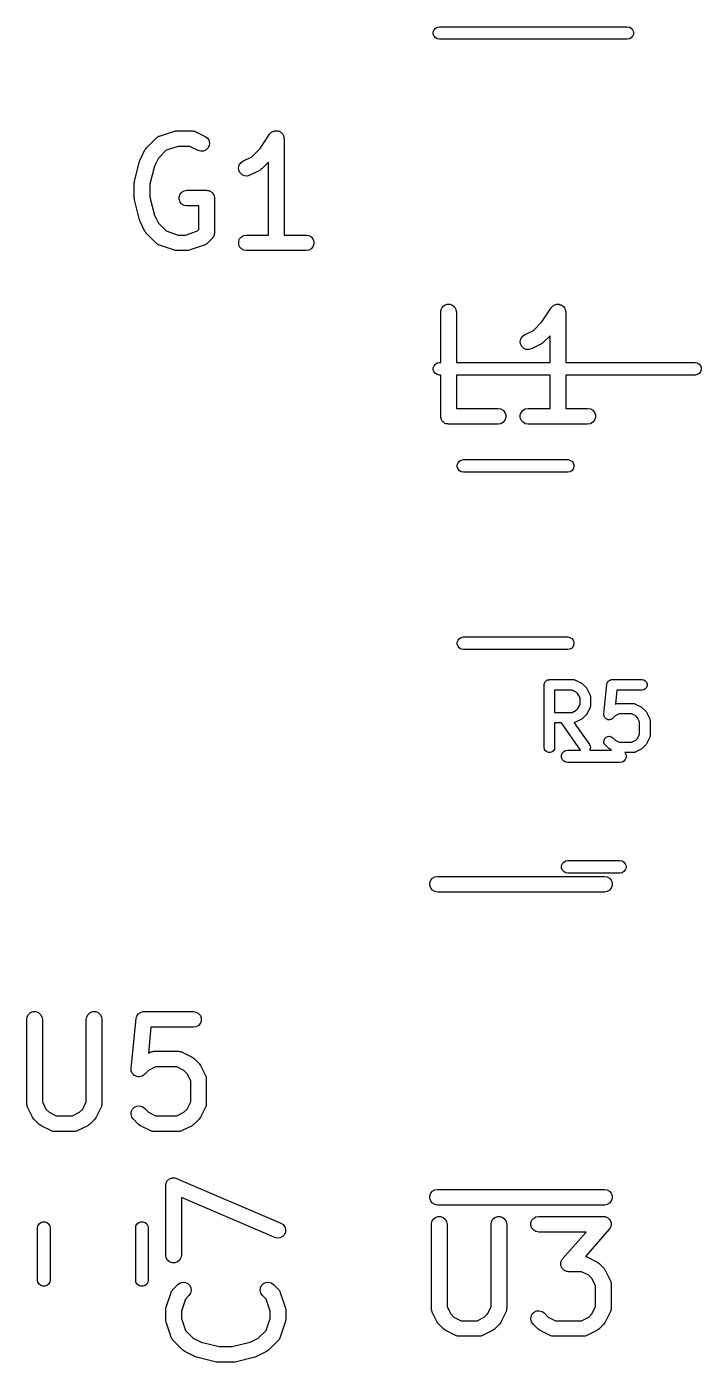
# Model space of a CAD drawing. Extents: x 83.4 to 168.1, y -157.3 to -85.4.
# Drawn here: x 105.72 to 112.19, y -122.3 to -109.5 of the extents above; entities that cross this region are included whole.
import ezdxf

# ---------------------------------------------------------------- set-up
doc = ezdxf.new("R2010")
doc.units = 0
doc.header["$MEASUREMENT"] = 0
doc.layers.add('BLACK', color=7, linetype='CONTINUOUS')

msp = doc.modelspace()

# ---------------------------------------------------------------- linework, layer by layer
at = {"layer": 'Black'}
for p, q in [((109.62, -109.548), (109.628, -109.528)), ((109.62, -109.569), (109.62, -109.548)), ((109.628, -109.588), (109.62, -109.569)), ((109.628, -109.528), (109.641, -109.512)), ((109.641, -109.604), (109.628, -109.588)), ((109.641, -109.512), (109.659, -109.502)), ((109.659, -109.614), (109.641, -109.604)), ((109.659, -109.502), (109.68, -109.498)), ((109.68, -109.498), (111.48, -109.498)), ((111.48, -109.498), (111.5, -109.502)), ((111.5, -109.502), (111.518, -109.512)), ((111.518, -109.604), (111.5, -109.614)), ((111.518, -109.512), (111.531, -109.528)), ((111.531, -109.588), (111.518, -109.604)), ((111.531, -109.528), (111.539, -109.548)), ((111.539, -109.569), (111.531, -109.588)), ((111.539, -109.548), (111.539, -109.569)), ((109.68, -109.618), (109.659, -109.614)), ((111.48, -109.618), (109.68, -109.618)), ((111.5, -109.614), (111.48, -109.618)), ((106.997, -110.546), (107.14, -110.499)), ((107.14, -110.499), (107.152, -110.497)), ((107.152, -110.497), (107.164, -110.495)), ((107.164, -110.495), (107.306, -110.495)), ((107.306, -110.495), (107.311, -110.495)), ((107.311, -110.495), (107.315, -110.495)), ((107.315, -110.495), (107.323, -110.498)), ((107.323, -110.498), (107.332, -110.499)), ((107.332, -110.499), (107.336, -110.501)), ((107.336, -110.501), (107.34, -110.503)), ((107.34, -110.503), (107.435, -110.55)), ((108.071, -110.509), (108.075, -110.507)), ((108.075, -110.507), (108.078, -110.505)), ((108.078, -110.505), (108.087, -110.502)), ((108.087, -110.502), (108.095, -110.498)), ((108.095, -110.498), (108.099, -110.497)), ((108.099, -110.497), (108.103, -110.496)), ((108.103, -110.496), (108.112, -110.496)), ((108.112, -110.496), (108.121, -110.495)), ((108.121, -110.495), (108.125, -110.496)), ((108.125, -110.496), (108.129, -110.496)), ((108.129, -110.496), (108.137, -110.499)), ((108.137, -110.499), (108.146, -110.501)), ((108.146, -110.501), (108.149, -110.503)), ((108.149, -110.503), (108.153, -110.505)), ((108.153, -110.505), (108.16, -110.51)), ((106.872, -110.659), (106.968, -110.564)), ((106.968, -110.564), (106.971, -110.562)), ((106.971, -110.562), (106.974, -110.559)), ((106.974, -110.559), (106.982, -110.554)), ((106.982, -110.554), (106.989, -110.549)), ((106.989, -110.549), (106.993, -110.548)), ((106.993, -110.548), (106.997, -110.546)), ((107.435, -110.55), (107.456, -110.566)), ((107.456, -110.566), (107.47, -110.587)), ((107.47, -110.587), (107.476, -110.613)), ((107.476, -110.613), (107.473, -110.639)), ((107.962, -110.665), (108.053, -110.528)), ((108.053, -110.528), (108.056, -110.525)), ((108.056, -110.525), (108.058, -110.521)), ((108.058, -110.521), (108.065, -110.516)), ((108.065, -110.516), (108.071, -110.509)), ((108.16, -110.51), (108.168, -110.515)), ((108.168, -110.515), (108.17, -110.519)), ((108.17, -110.519), (108.173, -110.521)), ((108.173, -110.521), (108.178, -110.529)), ((108.178, -110.529), (108.183, -110.536)), ((108.183, -110.536), (108.184, -110.54)), ((108.184, -110.54), (108.186, -110.544)), ((108.186, -110.544), (108.188, -110.553)), ((108.188, -110.553), (108.19, -110.561)), ((108.19, -110.561), (108.19, -110.566)), ((108.19, -110.566), (108.191, -110.57)), ((108.191, -110.57), (108.191, -111.495)), ((106.811, -110.774), (106.858, -110.679)), ((106.858, -110.679), (106.865, -110.669)), ((106.865, -110.669), (106.872, -110.659)), ((106.987, -110.757), (106.949, -110.834)), ((107.061, -110.683), (106.987, -110.757)), ((107.176, -110.645), (107.061, -110.683)), ((107.289, -110.645), (107.176, -110.645)), ((107.368, -110.684), (107.289, -110.645)), ((107.393, -110.692), (107.368, -110.684)), ((107.419, -110.69), (107.393, -110.692)), ((107.443, -110.68), (107.419, -110.69)), ((107.462, -110.662), (107.443, -110.68)), ((107.473, -110.639), (107.462, -110.662)), ((107.797, -110.788), (107.881, -110.746)), ((107.881, -110.746), (107.962, -110.665)), ((106.757, -110.98), (106.805, -110.79)), ((106.805, -110.79), (106.808, -110.782)), ((106.808, -110.782), (106.811, -110.774)), ((106.949, -110.834), (106.905, -111.007)), ((107.755, -110.851), (107.761, -110.826)), ((107.758, -110.877), (107.755, -110.851)), ((107.77, -110.9), (107.758, -110.877)), ((107.761, -110.826), (107.776, -110.804)), ((107.776, -110.804), (107.797, -110.788)), ((107.959, -110.875), (107.864, -110.922)), ((107.969, -110.868), (107.959, -110.875)), ((107.978, -110.861), (107.969, -110.868)), ((108.041, -110.798), (107.978, -110.861)), ((108.041, -111.495), (108.041, -110.798)), ((106.755, -110.998), (106.757, -110.989)), ((106.755, -111.141), (106.755, -110.998)), ((106.757, -110.989), (106.757, -110.98)), ((106.905, -111.007), (106.905, -111.132)), ((107.789, -110.918), (107.77, -110.9)), ((107.813, -110.928), (107.789, -110.918)), ((107.839, -110.93), (107.813, -110.928)), ((107.864, -110.922), (107.839, -110.93)), ((106.757, -111.15), (106.755, -111.141)), ((106.905, -111.132), (106.949, -111.305)), ((107.185, -111.128), (107.194, -111.104)), ((107.185, -111.154), (107.185, -111.128)), ((107.194, -111.104), (107.211, -111.084)), ((107.211, -111.084), (107.233, -111.071)), ((107.233, -111.071), (107.259, -111.066)), ((107.259, -111.066), (107.449, -111.066)), ((107.449, -111.066), (107.456, -111.067)), ((107.456, -111.067), (107.462, -111.067)), ((107.462, -111.067), (107.468, -111.069)), ((107.468, -111.069), (107.475, -111.071)), ((107.475, -111.071), (107.481, -111.074)), ((107.481, -111.074), (107.487, -111.076)), ((107.487, -111.076), (107.492, -111.08)), ((107.492, -111.08), (107.497, -111.084)), ((107.497, -111.084), (107.502, -111.089)), ((107.502, -111.089), (107.507, -111.093)), ((107.507, -111.093), (107.51, -111.099)), ((107.51, -111.099), (107.514, -111.104)), ((107.514, -111.104), (107.516, -111.11)), ((107.516, -111.11), (107.52, -111.115)), ((107.52, -111.115), (107.521, -111.122)), ((107.521, -111.122), (107.523, -111.128)), ((107.523, -111.128), (107.523, -111.135)), ((107.523, -111.135), (107.524, -111.141)), ((107.524, -111.141), (107.524, -111.474)), ((106.757, -111.159), (106.757, -111.15)), ((106.805, -111.35), (106.757, -111.159)), ((107.194, -111.179), (107.185, -111.154)), ((107.211, -111.199), (107.194, -111.179)), ((107.233, -111.212), (107.211, -111.199)), ((107.259, -111.216), (107.233, -111.212)), ((107.374, -111.216), (107.259, -111.216)), ((107.374, -111.443), (107.374, -111.216)), ((106.808, -111.357), (106.805, -111.35)), ((106.811, -111.365), (106.808, -111.357)), ((106.858, -111.46), (106.811, -111.365)), ((106.949, -111.305), (106.987, -111.382)), ((106.987, -111.382), (107.061, -111.456)), ((106.865, -111.47), (106.858, -111.46)), ((106.872, -111.48), (106.865, -111.47)), ((106.968, -111.575), (106.872, -111.48)), ((107.061, -111.456), (107.176, -111.495)), ((107.176, -111.495), (107.247, -111.495)), ((107.247, -111.495), (107.361, -111.456)), ((107.361, -111.456), (107.374, -111.443)), ((107.502, -111.527), (107.455, -111.575)), ((107.504, -111.525), (107.502, -111.527)), ((107.507, -111.523), (107.504, -111.525)), ((107.512, -111.514), (107.507, -111.523)), ((107.517, -111.506), (107.512, -111.514)), ((107.518, -111.503), (107.517, -111.506)), ((107.52, -111.5), (107.518, -111.503)), ((107.521, -111.49), (107.52, -111.5)), ((107.524, -111.481), (107.521, -111.49)), ((107.524, -111.474), (107.524, -111.478)), ((107.524, -111.478), (107.524, -111.481)), ((107.765, -111.532), (107.782, -111.512)), ((107.782, -111.512), (107.805, -111.499)), ((107.805, -111.499), (107.83, -111.495)), ((107.83, -111.495), (108.041, -111.495)), ((108.191, -111.495), (108.402, -111.495)), ((108.402, -111.495), (108.427, -111.499)), ((108.427, -111.499), (108.45, -111.512)), ((108.45, -111.512), (108.467, -111.532)), ((106.971, -111.578), (106.968, -111.575)), ((106.974, -111.581), (106.971, -111.578)), ((106.982, -111.585), (106.974, -111.581)), ((106.989, -111.59), (106.982, -111.585)), ((106.993, -111.591), (106.989, -111.59)), ((106.997, -111.593), (106.993, -111.591)), ((107.14, -111.641), (106.997, -111.593)), ((107.152, -111.643), (107.14, -111.641)), ((107.164, -111.645), (107.152, -111.643)), ((107.259, -111.645), (107.164, -111.645)), ((107.271, -111.643), (107.259, -111.645)), ((107.282, -111.641), (107.271, -111.643)), ((107.425, -111.593), (107.282, -111.641)), ((107.429, -111.591), (107.425, -111.593)), ((107.433, -111.59), (107.429, -111.591)), ((107.44, -111.585), (107.433, -111.59)), ((107.448, -111.581), (107.44, -111.585)), ((107.451, -111.578), (107.448, -111.581)), ((107.455, -111.575), (107.451, -111.578)), ((107.756, -111.557), (107.765, -111.532)), ((107.756, -111.583), (107.756, -111.557)), ((107.765, -111.607), (107.756, -111.583)), ((107.782, -111.627), (107.765, -111.607)), ((107.805, -111.64), (107.782, -111.627)), ((107.83, -111.645), (107.805, -111.64)), ((108.402, -111.645), (107.83, -111.645)), ((108.427, -111.64), (108.402, -111.645)), ((108.45, -111.627), (108.427, -111.64)), ((108.467, -111.607), (108.45, -111.627)), ((108.467, -111.532), (108.475, -111.557)), ((108.475, -111.583), (108.467, -111.607)), ((108.475, -111.557), (108.475, -111.583)), ((109.71, -112.185), (109.73, -112.168)), ((109.73, -112.168), (109.754, -112.159)), ((109.754, -112.159), (109.78, -112.159)), ((109.78, -112.159), (109.805, -112.168)), ((109.805, -112.168), (109.824, -112.185)), ((110.77, -112.173), (110.774, -112.171)), ((110.774, -112.171), (110.777, -112.168)), ((110.777, -112.168), (110.786, -112.165)), ((110.786, -112.165), (110.794, -112.161)), ((110.794, -112.161), (110.798, -112.161)), ((110.798, -112.161), (110.802, -112.159)), ((110.802, -112.159), (110.811, -112.159)), ((110.811, -112.159), (110.819, -112.158)), ((110.819, -112.158), (110.824, -112.159)), ((110.824, -112.159), (110.828, -112.159)), ((110.828, -112.159), (110.836, -112.163)), ((110.836, -112.163), (110.845, -112.165)), ((110.845, -112.165), (110.848, -112.167)), ((110.848, -112.167), (110.852, -112.168)), ((110.852, -112.168), (110.859, -112.174)), ((109.692, -112.233), (109.697, -112.208)), ((109.692, -112.718), (109.692, -112.233)), ((109.697, -112.208), (109.71, -112.185)), ((109.824, -112.185), (109.838, -112.208)), ((109.838, -112.208), (109.842, -112.233)), ((109.842, -112.233), (109.842, -112.718)), ((110.661, -112.328), (110.752, -112.192)), ((110.752, -112.192), (110.755, -112.189)), ((110.755, -112.189), (110.757, -112.185)), ((110.757, -112.185), (110.764, -112.179)), ((110.764, -112.179), (110.77, -112.173)), ((110.859, -112.174), (110.866, -112.179)), ((110.866, -112.179), (110.869, -112.182)), ((110.869, -112.182), (110.872, -112.185)), ((110.872, -112.185), (110.877, -112.193)), ((110.877, -112.193), (110.882, -112.2)), ((110.882, -112.2), (110.883, -112.204)), ((110.883, -112.204), (110.885, -112.208)), ((110.885, -112.208), (110.887, -112.217)), ((110.887, -112.217), (110.889, -112.225)), ((110.889, -112.225), (110.889, -112.229)), ((110.889, -112.229), (110.89, -112.233)), ((110.89, -112.233), (110.89, -112.718)), ((110.495, -112.452), (110.58, -112.41)), ((110.58, -112.41), (110.661, -112.328)), ((110.454, -112.515), (110.46, -112.489)), ((110.457, -112.54), (110.454, -112.515)), ((110.469, -112.564), (110.457, -112.54)), ((110.46, -112.489), (110.474, -112.467)), ((110.474, -112.467), (110.495, -112.452)), ((110.658, -112.539), (110.562, -112.586)), ((110.667, -112.531), (110.658, -112.539)), ((110.677, -112.524), (110.667, -112.531)), ((110.74, -112.462), (110.677, -112.524)), ((110.74, -112.718), (110.74, -112.462)), ((110.488, -112.582), (110.469, -112.564)), ((110.512, -112.592), (110.488, -112.582)), ((110.538, -112.594), (110.512, -112.592)), ((110.562, -112.586), (110.538, -112.594)), ((109.62, -112.768), (109.628, -112.748)), ((109.62, -112.789), (109.62, -112.768)), ((109.628, -112.808), (109.62, -112.789)), ((109.628, -112.748), (109.641, -112.732)), ((109.641, -112.824), (109.628, -112.808)), ((109.641, -112.732), (109.659, -112.722)), ((109.659, -112.722), (109.68, -112.718)), ((109.68, -112.718), (109.692, -112.718)), ((109.842, -112.718), (110.74, -112.718)), ((110.89, -112.718), (112.13, -112.718)), ((112.13, -112.718), (112.15, -112.722)), ((112.15, -112.722), (112.168, -112.732)), ((112.168, -112.732), (112.181, -112.748)), ((112.181, -112.808), (112.168, -112.824)), ((112.181, -112.748), (112.189, -112.768)), ((112.189, -112.789), (112.181, -112.808)), ((112.189, -112.768), (112.189, -112.789)), ((109.659, -112.834), (109.641, -112.824)), ((109.68, -112.838), (109.659, -112.834)), ((109.692, -112.838), (109.68, -112.838)), ((109.692, -113.233), (109.692, -112.838)), ((110.74, -112.838), (109.842, -112.838)), ((109.842, -112.838), (109.842, -113.158)), ((110.74, -113.158), (110.74, -112.838)), ((112.13, -112.838), (110.89, -112.838)), ((110.89, -112.838), (110.89, -113.158)), ((112.15, -112.834), (112.13, -112.838)), ((112.168, -112.824), (112.15, -112.834)), ((109.842, -113.158), (110.243, -113.158)), ((110.243, -113.158), (110.269, -113.163)), ((110.269, -113.163), (110.291, -113.176)), ((110.291, -113.176), (110.308, -113.196)), ((110.308, -113.196), (110.317, -113.22)), ((110.455, -113.22), (110.464, -113.196)), ((110.464, -113.196), (110.481, -113.176)), ((110.481, -113.176), (110.503, -113.163)), ((110.503, -113.163), (110.529, -113.158)), ((110.529, -113.158), (110.74, -113.158)), ((110.89, -113.158), (111.1, -113.158)), ((111.1, -113.158), (111.126, -113.163)), ((111.126, -113.163), (111.149, -113.176)), ((111.149, -113.176), (111.165, -113.196)), ((111.165, -113.196), (111.174, -113.22)), ((109.693, -113.24), (109.692, -113.233)), ((109.693, -113.246), (109.693, -113.24)), ((109.695, -113.253), (109.693, -113.246)), ((109.697, -113.259), (109.695, -113.253)), ((109.7, -113.265), (109.697, -113.259)), ((109.702, -113.271), (109.7, -113.265)), ((109.706, -113.276), (109.702, -113.271)), ((109.71, -113.282), (109.706, -113.276)), ((109.715, -113.286), (109.71, -113.282)), ((109.719, -113.291), (109.715, -113.286)), ((109.725, -113.294), (109.719, -113.291)), ((109.73, -113.298), (109.725, -113.294)), ((109.736, -113.301), (109.73, -113.298)), ((109.741, -113.304), (109.736, -113.301)), ((109.748, -113.305), (109.741, -113.304)), ((109.754, -113.307), (109.748, -113.305)), ((109.761, -113.307), (109.754, -113.307)), ((109.767, -113.308), (109.761, -113.307)), ((110.243, -113.308), (109.767, -113.308)), ((110.269, -113.304), (110.243, -113.308)), ((110.291, -113.291), (110.269, -113.304)), ((110.308, -113.271), (110.291, -113.291)), ((110.317, -113.246), (110.308, -113.271)), ((110.317, -113.22), (110.317, -113.246)), ((110.455, -113.246), (110.455, -113.22)), ((110.464, -113.271), (110.455, -113.246)), ((110.481, -113.291), (110.464, -113.271)), ((110.503, -113.304), (110.481, -113.291)), ((110.529, -113.308), (110.503, -113.304)), ((111.1, -113.308), (110.529, -113.308)), ((111.126, -113.304), (111.1, -113.308)), ((111.149, -113.291), (111.126, -113.304)), ((111.165, -113.271), (111.149, -113.291)), ((111.174, -113.246), (111.165, -113.271)), ((111.174, -113.22), (111.174, -113.246)), ((109.851, -113.699), (109.858, -113.679)), ((109.851, -113.719), (109.851, -113.699)), ((109.858, -113.679), (109.871, -113.663)), ((109.871, -113.663), (109.889, -113.653)), ((109.889, -113.653), (109.91, -113.649)), ((109.91, -113.649), (110.91, -113.649)), ((110.91, -113.649), (110.93, -113.653)), ((110.93, -113.653), (110.948, -113.663)), ((110.948, -113.663), (110.962, -113.679)), ((110.962, -113.679), (110.969, -113.699)), ((110.969, -113.699), (110.969, -113.719)), ((109.858, -113.739), (109.851, -113.719)), ((109.871, -113.755), (109.858, -113.739)), ((109.889, -113.765), (109.871, -113.755)), ((109.91, -113.769), (109.889, -113.765)), ((110.91, -113.769), (109.91, -113.769)), ((110.93, -113.765), (110.91, -113.769)), ((110.948, -113.755), (110.93, -113.765)), ((110.962, -113.739), (110.948, -113.755)), ((110.969, -113.719), (110.962, -113.739)), ((109.858, -115.379), (109.871, -115.363)), ((109.871, -115.363), (109.889, -115.353)), ((109.889, -115.353), (109.91, -115.349)), ((109.91, -115.349), (110.91, -115.349)), ((110.91, -115.349), (110.93, -115.353)), ((110.93, -115.353), (110.948, -115.363)), ((110.948, -115.363), (110.962, -115.379)), ((109.851, -115.399), (109.858, -115.379)), ((109.851, -115.419), (109.851, -115.399)), ((109.858, -115.439), (109.851, -115.419)), ((109.871, -115.455), (109.858, -115.439)), ((109.889, -115.465), (109.871, -115.455)), ((109.91, -115.469), (109.889, -115.465)), ((110.91, -115.469), (109.91, -115.469)), ((110.93, -115.465), (110.91, -115.469)), ((110.948, -115.455), (110.93, -115.465)), ((110.962, -115.439), (110.948, -115.455)), ((110.962, -115.379), (110.969, -115.399)), ((110.969, -115.419), (110.962, -115.439)), ((110.969, -115.399), (110.969, -115.419)), ((110.684, -115.808), (110.685, -115.803)), ((110.684, -116.408), (110.684, -115.808)), ((110.685, -115.799), (110.686, -115.795)), ((110.685, -115.803), (110.685, -115.799)), ((110.686, -115.795), (110.687, -115.791)), ((110.687, -115.791), (110.689, -115.787)), ((110.689, -115.787), (110.691, -115.783)), ((110.691, -115.783), (110.694, -115.779)), ((110.694, -115.779), (110.696, -115.776)), ((110.696, -115.776), (110.699, -115.773)), ((110.699, -115.773), (110.702, -115.769)), ((110.702, -115.769), (110.706, -115.767)), ((110.706, -115.767), (110.709, -115.764)), ((110.709, -115.764), (110.713, -115.763)), ((110.713, -115.763), (110.717, -115.761)), ((110.717, -115.761), (110.721, -115.76)), ((110.721, -115.76), (110.725, -115.759)), ((110.725, -115.759), (110.73, -115.759)), ((110.73, -115.759), (110.734, -115.758)), ((110.734, -115.758), (110.963, -115.758)), ((110.784, -115.858), (110.784, -116.072)), ((110.951, -115.858), (110.784, -115.858)), ((110.99, -115.877), (110.951, -115.858)), ((110.963, -115.758), (110.966, -115.758)), ((110.966, -115.758), (110.968, -115.758)), ((110.968, -115.758), (110.974, -115.76)), ((110.974, -115.76), (110.98, -115.761)), ((110.98, -115.761), (110.982, -115.762)), ((110.982, -115.762), (110.985, -115.763)), ((110.985, -115.763), (111.042, -115.792)), ((111.007, -115.895), (110.99, -115.877)), ((111.042, -115.792), (111.049, -115.796)), ((111.049, -115.796), (111.055, -115.801)), ((111.055, -115.801), (111.084, -115.83)), ((111.084, -115.83), (111.088, -115.836)), ((111.088, -115.836), (111.093, -115.843)), ((111.093, -115.843), (111.122, -115.9)), ((111.256, -116.088), (111.284, -115.803)), ((111.284, -115.803), (111.285, -115.801)), ((111.285, -115.799), (111.287, -115.793)), ((111.285, -115.801), (111.285, -115.799)), ((111.287, -115.793), (111.289, -115.786)), ((111.289, -115.786), (111.29, -115.785)), ((111.29, -115.785), (111.291, -115.783)), ((111.291, -115.783), (111.295, -115.778)), ((111.295, -115.778), (111.299, -115.772)), ((111.299, -115.772), (111.301, -115.771)), ((111.301, -115.771), (111.302, -115.769)), ((111.302, -115.769), (111.308, -115.766)), ((111.308, -115.766), (111.314, -115.762)), ((111.314, -115.762), (111.315, -115.762)), ((111.315, -115.762), (111.317, -115.761)), ((111.317, -115.761), (111.324, -115.76)), ((111.324, -115.76), (111.33, -115.758)), ((111.33, -115.758), (111.332, -115.758)), ((111.332, -115.758), (111.334, -115.758)), ((111.334, -115.758), (111.62, -115.758)), ((111.379, -115.858), (111.366, -115.993)), ((111.62, -115.858), (111.379, -115.858)), ((111.62, -115.758), (111.637, -115.761)), ((111.637, -115.855), (111.62, -115.858)), ((111.637, -115.761), (111.652, -115.769)), ((111.652, -115.846), (111.637, -115.855)), ((111.652, -115.769), (111.663, -115.783)), ((111.663, -115.833), (111.652, -115.846)), ((111.663, -115.783), (111.669, -115.799)), ((111.669, -115.816), (111.663, -115.833)), ((111.669, -115.799), (111.669, -115.816)), ((111.027, -115.934), (111.007, -115.895)), ((111.007, -116.035), (111.027, -115.996)), ((111.027, -115.996), (111.027, -115.934)), ((111.122, -115.9), (111.123, -115.902)), ((111.123, -115.902), (111.124, -115.905)), ((111.124, -115.905), (111.125, -115.911)), ((111.125, -115.911), (111.127, -115.916)), ((111.127, -116.013), (111.125, -116.019)), ((111.127, -115.916), (111.126, -115.919)), ((111.126, -115.919), (111.127, -115.922)), ((111.127, -116.008), (111.126, -116.011)), ((111.126, -116.011), (111.127, -116.013)), ((111.127, -115.922), (111.127, -116.008)), ((111.366, -115.993), (111.369, -115.992)), ((111.369, -115.992), (111.372, -115.991)), ((111.372, -115.991), (111.374, -115.989)), ((111.374, -115.989), (111.38, -115.988)), ((111.38, -115.988), (111.386, -115.987)), ((111.386, -115.987), (111.388, -115.987)), ((111.388, -115.987), (111.391, -115.986)), ((111.391, -115.986), (111.534, -115.986)), ((111.534, -115.986), (111.537, -115.987)), ((111.537, -115.987), (111.54, -115.987)), ((111.54, -115.987), (111.545, -115.988)), ((111.545, -115.988), (111.551, -115.989)), ((111.551, -115.989), (111.554, -115.991)), ((111.554, -115.991), (111.556, -115.992)), ((111.556, -115.992), (111.614, -116.02)), ((110.784, -116.072), (110.951, -116.072)), ((110.951, -116.072), (110.99, -116.052)), ((111.042, -116.138), (110.985, -116.167)), ((110.99, -116.052), (111.007, -116.035)), ((111.049, -116.133), (111.042, -116.138)), ((111.055, -116.129), (111.049, -116.133)), ((111.084, -116.1), (111.055, -116.129)), ((111.088, -116.094), (111.084, -116.1)), ((111.093, -116.087), (111.088, -116.094)), ((111.122, -116.03), (111.093, -116.087)), ((111.123, -116.027), (111.122, -116.03)), ((111.124, -116.025), (111.123, -116.027)), ((111.125, -116.019), (111.124, -116.025)), ((111.256, -116.089), (111.256, -116.088)), ((111.256, -116.097), (111.256, -116.089)), ((111.256, -116.089), (111.256, -116.089)), ((111.257, -116.106), (111.256, -116.097)), ((111.261, -116.114), (111.257, -116.106)), ((111.257, -116.106), (111.257, -116.106)), ((111.257, -116.106), (111.257, -116.106)), ((111.264, -116.122), (111.261, -116.114)), ((111.265, -116.122), (111.264, -116.122)), ((111.264, -116.122), (111.264, -116.122)), ((111.271, -116.128), (111.265, -116.122)), ((111.276, -116.134), (111.271, -116.128)), ((111.277, -116.134), (111.276, -116.134)), ((111.284, -116.138), (111.277, -116.134)), ((111.277, -116.134), (111.277, -116.134)), ((111.292, -116.142), (111.284, -116.138)), ((111.318, -116.141), (111.31, -116.143)), ((111.326, -116.139), (111.318, -116.141)), ((111.327, -116.139), (111.326, -116.139)), ((111.326, -116.139), (111.326, -116.139)), ((111.334, -116.134), (111.327, -116.139)), ((111.34, -116.129), (111.334, -116.134)), ((111.341, -116.129), (111.34, -116.129)), ((111.364, -116.106), (111.341, -116.129)), ((111.341, -116.129), (111.341, -116.129)), ((111.403, -116.086), (111.364, -116.106)), ((111.522, -116.086), (111.403, -116.086)), ((111.562, -116.106), (111.522, -116.086)), ((111.579, -116.123), (111.562, -116.106)), ((111.598, -116.162), (111.579, -116.123)), ((111.614, -116.02), (111.62, -116.025)), ((111.62, -116.025), (111.627, -116.03)), ((111.627, -116.03), (111.655, -116.058)), ((111.655, -116.058), (111.66, -116.065)), ((111.66, -116.065), (111.665, -116.071)), ((111.665, -116.071), (111.693, -116.128)), ((111.693, -116.128), (111.694, -116.131)), ((111.694, -116.131), (111.695, -116.134)), ((111.695, -116.134), (111.696, -116.139)), ((111.696, -116.139), (111.698, -116.145)), ((110.851, -116.172), (110.784, -116.172)), ((110.784, -116.172), (110.784, -116.408)), ((111.033, -116.433), (110.851, -116.172)), ((110.974, -116.17), (110.972, -116.171)), ((110.972, -116.171), (111.118, -116.379)), ((110.98, -116.169), (110.974, -116.17)), ((110.982, -116.168), (110.98, -116.169)), ((110.985, -116.167), (110.982, -116.168)), ((111.293, -116.142), (111.292, -116.142)), ((111.292, -116.142), (111.292, -116.142)), ((111.301, -116.142), (111.293, -116.142)), ((111.309, -116.143), (111.301, -116.142)), ((111.31, -116.143), (111.309, -116.143)), ((111.31, -116.143), (111.31, -116.143)), ((111.598, -116.282), (111.598, -116.162)), ((111.698, -116.145), (111.698, -116.148)), ((111.698, -116.148), (111.698, -116.151)), ((111.698, -116.151), (111.698, -116.293)), ((111.118, -116.379), (111.125, -116.395)), ((111.125, -116.395), (111.127, -116.412)), ((111.256, -116.355), (111.257, -116.338)), ((111.26, -116.372), (111.256, -116.355)), ((111.257, -116.338), (111.265, -116.322)), ((111.27, -116.386), (111.26, -116.372)), ((111.265, -116.322), (111.277, -116.31)), ((111.299, -116.415), (111.27, -116.386)), ((111.277, -116.31), (111.293, -116.302)), ((111.293, -116.302), (111.31, -116.301)), ((111.31, -116.301), (111.327, -116.305)), ((111.327, -116.305), (111.341, -116.315)), ((111.341, -116.315), (111.364, -116.338)), ((111.364, -116.338), (111.403, -116.358)), ((111.403, -116.358), (111.522, -116.358)), ((111.522, -116.358), (111.562, -116.338)), ((111.562, -116.338), (111.579, -116.321)), ((111.579, -116.321), (111.598, -116.282)), ((111.655, -116.386), (111.627, -116.415)), ((111.66, -116.379), (111.655, -116.386)), ((111.665, -116.373), (111.66, -116.379)), ((111.693, -116.316), (111.665, -116.373)), ((111.694, -116.313), (111.693, -116.316)), ((111.695, -116.311), (111.694, -116.313)), ((111.696, -116.305), (111.695, -116.311)), ((111.698, -116.299), (111.696, -116.305)), ((111.698, -116.293), (111.698, -116.296)), ((111.698, -116.296), (111.698, -116.299)), ((110.687, -116.425), (110.684, -116.408)), ((110.696, -116.44), (110.687, -116.425)), ((110.709, -116.451), (110.696, -116.44)), ((110.725, -116.457), (110.709, -116.451)), ((110.743, -116.457), (110.725, -116.457)), ((110.759, -116.451), (110.743, -116.457)), ((110.772, -116.44), (110.759, -116.451)), ((110.781, -116.425), (110.772, -116.44)), ((110.784, -116.408), (110.781, -116.425)), ((110.85, -116.482), (110.857, -116.463)), ((110.85, -116.503), (110.85, -116.482)), ((110.857, -116.523), (110.85, -116.503)), ((110.857, -116.463), (110.871, -116.447)), ((110.871, -116.539), (110.857, -116.523)), ((110.871, -116.447), (110.889, -116.436)), ((110.889, -116.436), (110.909, -116.433)), ((110.909, -116.433), (111.033, -116.433)), ((111.122, -116.429), (111.12, -116.433)), ((111.12, -116.433), (111.33, -116.433)), ((111.127, -116.412), (111.122, -116.429)), ((111.305, -116.419), (111.299, -116.415)), ((111.312, -116.424), (111.305, -116.419)), ((111.33, -116.433), (111.312, -116.424)), ((111.461, -116.523), (111.448, -116.539)), ((111.534, -116.458), (111.457, -116.458)), ((111.457, -116.458), (111.461, -116.463)), ((111.461, -116.463), (111.468, -116.482)), ((111.468, -116.503), (111.461, -116.523)), ((111.468, -116.482), (111.468, -116.503)), ((111.537, -116.457), (111.534, -116.458)), ((111.54, -116.457), (111.537, -116.457)), ((111.545, -116.456), (111.54, -116.457)), ((111.551, -116.455), (111.545, -116.456)), ((111.554, -116.453), (111.551, -116.455)), ((111.556, -116.452), (111.554, -116.453)), ((111.614, -116.424), (111.556, -116.452)), ((111.62, -116.419), (111.614, -116.424)), ((111.627, -116.415), (111.62, -116.419)), ((110.889, -116.549), (110.871, -116.539)), ((110.909, -116.553), (110.889, -116.549)), ((111.409, -116.553), (110.909, -116.553)), ((111.43, -116.549), (111.409, -116.553)), ((111.448, -116.539), (111.43, -116.549)), ((110.85, -117.542), (110.857, -117.523)), ((110.85, -117.563), (110.85, -117.542)), ((110.857, -117.523), (110.871, -117.507)), ((110.871, -117.507), (110.889, -117.496)), ((110.889, -117.496), (110.909, -117.493)), ((110.909, -117.493), (111.409, -117.493)), ((111.409, -117.493), (111.43, -117.496)), ((111.43, -117.496), (111.448, -117.507)), ((111.448, -117.507), (111.461, -117.523)), ((111.461, -117.523), (111.468, -117.542)), ((111.468, -117.542), (111.468, -117.563)), ((109.596, -117.682), (109.612, -117.662)), ((109.612, -117.662), (109.635, -117.649)), ((109.635, -117.649), (109.661, -117.645)), ((109.661, -117.645), (111.261, -117.645)), ((110.857, -117.583), (110.85, -117.563)), ((110.871, -117.599), (110.857, -117.583)), ((110.889, -117.609), (110.871, -117.599)), ((110.909, -117.613), (110.889, -117.609)), ((111.409, -117.613), (110.909, -117.613)), ((111.261, -117.645), (111.286, -117.649)), ((111.286, -117.649), (111.309, -117.662)), ((111.309, -117.662), (111.326, -117.682)), ((111.43, -117.609), (111.409, -117.613)), ((111.448, -117.599), (111.43, -117.609)), ((111.461, -117.583), (111.448, -117.599)), ((111.468, -117.563), (111.461, -117.583)), ((109.587, -117.707), (109.596, -117.682)), ((109.587, -117.733), (109.587, -117.707)), ((109.596, -117.757), (109.587, -117.733)), ((109.612, -117.777), (109.596, -117.757)), ((109.635, -117.79), (109.612, -117.777)), ((109.661, -117.795), (109.635, -117.79)), ((111.261, -117.795), (109.661, -117.795)), ((111.286, -117.79), (111.261, -117.795)), ((111.309, -117.777), (111.286, -117.79)), ((111.326, -117.757), (111.309, -117.777)), ((111.326, -117.682), (111.335, -117.707)), ((111.335, -117.733), (111.326, -117.757)), ((111.335, -117.707), (111.335, -117.733)), ((105.742, -118.967), (105.762, -118.95)), ((105.762, -118.95), (105.787, -118.941)), ((105.787, -118.941), (105.813, -118.941)), ((105.813, -118.941), (105.837, -118.95)), ((105.837, -118.95), (105.857, -118.967)), ((106.314, -118.967), (106.334, -118.95)), ((106.334, -118.95), (106.358, -118.941)), ((106.358, -118.941), (106.384, -118.941)), ((106.384, -118.941), (106.409, -118.95)), ((106.409, -118.95), (106.429, -118.967)), ((106.797, -118.96), (106.799, -118.958)), ((106.799, -118.958), (106.808, -118.953)), ((106.808, -118.953), (106.817, -118.947)), ((106.817, -118.947), (106.819, -118.946)), ((106.819, -118.946), (106.822, -118.945)), ((106.822, -118.945), (106.832, -118.943)), ((106.832, -118.943), (106.842, -118.94)), ((106.842, -118.94), (106.845, -118.941)), ((106.845, -118.941), (106.848, -118.94)), ((106.848, -118.94), (107.324, -118.94)), ((107.324, -118.94), (107.349, -118.945)), ((107.349, -118.945), (107.372, -118.958)), ((107.372, -118.958), (107.389, -118.978)), ((105.725, -119.015), (105.729, -118.99)), ((105.725, -119.825), (105.725, -119.015)), ((105.729, -118.99), (105.742, -118.967)), ((105.857, -118.967), (105.87, -118.99)), ((105.87, -118.99), (105.875, -119.015)), ((105.875, -119.015), (105.875, -119.807)), ((106.296, -119.015), (106.301, -118.99)), ((106.296, -119.807), (106.296, -119.015)), ((106.301, -118.99), (106.314, -118.967)), ((106.429, -118.967), (106.442, -118.99)), ((106.442, -118.99), (106.446, -119.015)), ((106.446, -119.015), (106.446, -119.825)), ((106.725, -119.484), (106.773, -119.008)), ((106.773, -119.008), (106.774, -119.005)), ((106.774, -119.002), (106.777, -118.993)), ((106.774, -119.005), (106.774, -119.002)), ((106.777, -118.993), (106.78, -118.983)), ((106.78, -118.983), (106.782, -118.98)), ((106.782, -118.98), (106.783, -118.978)), ((106.783, -118.978), (106.789, -118.97)), ((106.789, -118.97), (106.795, -118.961)), ((106.795, -118.961), (106.797, -118.96)), ((107.349, -119.086), (107.324, -119.09)), ((107.372, -119.073), (107.349, -119.086)), ((107.389, -119.053), (107.372, -119.073)), ((107.389, -118.978), (107.398, -119.002)), ((107.398, -119.028), (107.389, -119.053)), ((107.398, -119.002), (107.398, -119.028)), ((106.915, -119.09), (106.891, -119.338)), ((107.324, -119.09), (106.915, -119.09)), ((106.891, -119.338), (106.909, -119.329)), ((106.909, -119.329), (106.913, -119.328)), ((106.913, -119.328), (106.917, -119.326)), ((106.917, -119.326), (106.926, -119.324)), ((106.926, -119.324), (106.934, -119.322)), ((106.934, -119.322), (106.938, -119.322)), ((106.938, -119.322), (106.943, -119.321)), ((106.943, -119.321), (107.181, -119.321)), ((107.181, -119.321), (107.185, -119.322)), ((107.185, -119.322), (107.189, -119.322)), ((107.189, -119.322), (107.198, -119.324)), ((107.198, -119.324), (107.206, -119.326)), ((107.206, -119.326), (107.21, -119.328)), ((107.21, -119.328), (107.214, -119.329)), ((107.214, -119.329), (107.31, -119.377)), ((107.31, -119.377), (107.319, -119.384)), ((107.319, -119.384), (107.329, -119.391)), ((107.329, -119.391), (107.377, -119.438)), ((107.377, -119.438), (107.384, -119.448)), ((107.384, -119.448), (107.391, -119.458)), ((107.391, -119.458), (107.438, -119.553)), ((106.725, -119.485), (106.725, -119.484)), ((106.725, -119.484), (106.725, -119.484)), ((106.726, -119.497), (106.725, -119.485)), ((106.727, -119.51), (106.726, -119.497)), ((106.727, -119.511), (106.727, -119.51)), ((106.727, -119.51), (106.727, -119.51)), ((106.733, -119.522), (106.727, -119.511)), ((106.738, -119.534), (106.733, -119.522)), ((106.747, -119.543), (106.738, -119.534)), ((106.738, -119.534), (106.738, -119.534)), ((106.738, -119.534), (106.738, -119.534)), ((106.756, -119.552), (106.747, -119.543)), ((106.757, -119.552), (106.756, -119.552)), ((106.757, -119.553), (106.757, -119.552)), ((106.768, -119.558), (106.757, -119.553)), ((106.78, -119.564), (106.768, -119.558)), ((106.793, -119.565), (106.78, -119.564)), ((106.78, -119.564), (106.78, -119.564)), ((106.78, -119.564), (106.78, -119.564)), ((106.805, -119.566), (106.793, -119.565)), ((106.806, -119.566), (106.805, -119.566)), ((106.819, -119.563), (106.806, -119.566)), ((106.806, -119.566), (106.806, -119.566)), ((106.831, -119.56), (106.819, -119.563)), ((106.832, -119.559), (106.831, -119.559)), ((106.831, -119.559), (106.831, -119.56)), ((106.842, -119.552), (106.832, -119.559)), ((106.852, -119.545), (106.842, -119.552)), ((106.853, -119.545), (106.852, -119.545)), ((106.892, -119.505), (106.853, -119.544)), ((106.853, -119.544), (106.853, -119.545)), ((106.96, -119.471), (106.892, -119.505)), ((107.163, -119.471), (106.96, -119.471)), ((107.232, -119.505), (107.163, -119.471)), ((107.262, -119.536), (107.232, -119.505)), ((107.296, -119.604), (107.262, -119.536)), ((107.438, -119.553), (107.44, -119.557)), ((107.44, -119.557), (107.442, -119.561)), ((107.442, -119.561), (107.443, -119.57)), ((107.443, -119.57), (107.446, -119.578)), ((107.446, -119.578), (107.446, -119.582)), ((107.446, -119.582), (107.446, -119.587)), ((107.446, -119.587), (107.446, -119.825)), ((107.296, -119.807), (107.296, -119.604)), ((105.726, -119.829), (105.725, -119.825)), ((105.725, -119.833), (105.726, -119.829)), ((105.728, -119.842), (105.725, -119.833)), ((105.729, -119.85), (105.728, -119.842)), ((105.732, -119.854), (105.729, -119.85)), ((105.733, -119.858), (105.732, -119.854)), ((105.875, -119.807), (105.909, -119.875)), ((106.262, -119.875), (106.296, -119.807)), ((106.44, -119.854), (106.438, -119.858)), ((106.442, -119.85), (106.44, -119.854)), ((106.443, -119.842), (106.442, -119.85)), ((106.446, -119.833), (106.443, -119.842)), ((106.446, -119.825), (106.446, -119.829)), ((106.446, -119.829), (106.446, -119.833)), ((106.757, -119.858), (106.78, -119.847)), ((106.78, -119.847), (106.806, -119.845)), ((106.806, -119.845), (106.832, -119.852)), ((106.832, -119.852), (106.853, -119.867)), ((107.262, -119.875), (107.296, -119.807)), ((107.44, -119.854), (107.438, -119.858)), ((107.442, -119.85), (107.44, -119.854)), ((107.443, -119.842), (107.442, -119.85)), ((107.446, -119.833), (107.443, -119.842)), ((107.446, -119.825), (107.446, -119.829)), ((107.446, -119.829), (107.446, -119.833)), ((105.78, -119.953), (105.733, -119.858)), ((105.788, -119.963), (105.78, -119.953)), ((105.794, -119.973), (105.788, -119.963)), ((105.842, -120.021), (105.794, -119.973)), ((105.909, -119.875), (105.94, -119.906)), ((105.94, -119.906), (106.008, -119.94)), ((106.008, -119.94), (106.163, -119.94)), ((106.163, -119.94), (106.232, -119.906)), ((106.232, -119.906), (106.262, -119.875)), ((106.377, -119.973), (106.329, -120.021)), ((106.384, -119.963), (106.377, -119.973)), ((106.391, -119.953), (106.384, -119.963)), ((106.438, -119.858), (106.391, -119.953)), ((106.725, -119.926), (106.727, -119.901)), ((106.732, -119.952), (106.725, -119.926)), ((106.727, -119.901), (106.738, -119.877)), ((106.747, -119.973), (106.732, -119.952)), ((106.738, -119.877), (106.757, -119.858)), ((106.794, -120.021), (106.747, -119.973)), ((106.853, -119.867), (106.892, -119.906)), ((106.892, -119.906), (106.96, -119.94)), ((106.96, -119.94), (107.163, -119.94)), ((107.163, -119.94), (107.232, -119.906)), ((107.232, -119.906), (107.262, -119.875)), ((107.377, -119.973), (107.329, -120.021)), ((107.384, -119.963), (107.377, -119.973)), ((107.391, -119.953), (107.384, -119.963)), ((107.438, -119.858), (107.391, -119.953)), ((105.852, -120.027), (105.842, -120.021)), ((105.862, -120.035), (105.852, -120.027)), ((105.957, -120.082), (105.862, -120.035)), ((105.961, -120.083), (105.957, -120.082)), ((105.965, -120.086), (105.961, -120.083)), ((105.973, -120.087), (105.965, -120.086)), ((105.982, -120.09), (105.973, -120.087)), ((105.986, -120.089), (105.982, -120.09)), ((105.99, -120.09), (105.986, -120.089)), ((106.181, -120.09), (105.99, -120.09)), ((106.185, -120.089), (106.181, -120.09)), ((106.189, -120.09), (106.185, -120.089)), ((106.198, -120.087), (106.189, -120.09)), ((106.206, -120.086), (106.198, -120.087)), ((106.21, -120.083), (106.206, -120.086)), ((106.214, -120.082), (106.21, -120.083)), ((106.31, -120.035), (106.214, -120.082)), ((106.319, -120.027), (106.31, -120.035)), ((106.329, -120.021), (106.319, -120.027)), ((106.804, -120.027), (106.794, -120.021)), ((106.814, -120.035), (106.804, -120.027)), ((106.909, -120.082), (106.814, -120.035)), ((106.913, -120.083), (106.909, -120.082)), ((106.917, -120.086), (106.913, -120.083)), ((106.926, -120.087), (106.917, -120.086)), ((106.934, -120.09), (106.926, -120.087)), ((106.938, -120.089), (106.934, -120.09)), ((106.943, -120.09), (106.938, -120.089)), ((107.181, -120.09), (106.943, -120.09)), ((107.185, -120.089), (107.181, -120.09)), ((107.189, -120.09), (107.185, -120.089)), ((107.198, -120.087), (107.189, -120.09)), ((107.206, -120.086), (107.198, -120.087)), ((107.21, -120.083), (107.206, -120.086)), ((107.214, -120.082), (107.21, -120.083)), ((107.31, -120.035), (107.214, -120.082)), ((107.319, -120.027), (107.31, -120.035)), ((107.329, -120.021), (107.319, -120.027)), ((107.057, -120.609), (107.058, -120.601)), ((107.057, -121.276), (107.057, -120.609)), ((107.058, -120.601), (107.059, -120.592)), ((107.059, -120.592), (107.061, -120.588)), ((107.061, -120.583), (107.066, -120.576)), ((107.061, -120.588), (107.061, -120.583)), ((107.066, -120.576), (107.069, -120.568)), ((107.069, -120.568), (107.072, -120.565)), ((107.072, -120.565), (107.074, -120.561)), ((107.074, -120.561), (107.081, -120.555)), ((107.081, -120.555), (107.087, -120.549)), ((107.087, -120.549), (107.091, -120.547)), ((107.091, -120.547), (107.094, -120.544)), ((107.094, -120.544), (107.102, -120.541)), ((107.102, -120.541), (107.11, -120.537)), ((107.11, -120.537), (107.115, -120.537)), ((107.115, -120.537), (107.119, -120.535)), ((107.119, -120.535), (107.127, -120.535)), ((107.127, -120.535), (107.136, -120.534)), ((107.136, -120.534), (107.14, -120.535)), ((107.14, -120.535), (107.145, -120.535)), ((107.145, -120.535), (107.153, -120.538)), ((107.153, -120.538), (107.161, -120.54)), ((107.161, -120.54), (108.161, -120.969)), ((108.102, -121.107), (107.207, -120.723)), ((107.207, -120.723), (107.207, -121.276)), ((109.587, -120.707), (109.596, -120.682)), ((109.587, -120.733), (109.587, -120.707)), ((109.596, -120.757), (109.587, -120.733)), ((109.596, -120.682), (109.612, -120.662)), ((109.612, -120.662), (109.635, -120.649)), ((109.635, -120.649), (109.661, -120.645)), ((109.661, -120.645), (111.261, -120.645)), ((111.261, -120.645), (111.286, -120.649)), ((111.286, -120.649), (111.309, -120.662)), ((111.309, -120.662), (111.326, -120.682)), ((111.326, -120.682), (111.335, -120.707)), ((111.335, -120.733), (111.326, -120.757)), ((111.335, -120.707), (111.335, -120.733)), ((109.612, -120.777), (109.596, -120.757)), ((109.635, -120.79), (109.612, -120.777)), ((109.661, -120.795), (109.635, -120.79)), ((111.261, -120.795), (109.661, -120.795)), ((111.286, -120.79), (111.261, -120.795)), ((111.309, -120.777), (111.286, -120.79)), ((111.326, -120.757), (111.309, -120.777)), ((105.829, -121.015), (105.832, -120.994)), ((105.832, -120.994), (105.843, -120.976)), ((105.843, -120.976), (105.859, -120.963)), ((105.859, -120.963), (105.878, -120.955)), ((105.878, -120.955), (105.899, -120.955)), ((105.899, -120.955), (105.919, -120.963)), ((105.919, -120.963), (105.935, -120.976)), ((105.935, -120.976), (105.945, -120.994)), ((105.945, -120.994), (105.949, -121.015)), ((106.769, -121.015), (106.772, -120.994)), ((106.772, -120.994), (106.783, -120.976)), ((106.783, -120.976), (106.799, -120.963)), ((106.799, -120.963), (106.818, -120.955)), ((106.818, -120.955), (106.839, -120.955)), ((106.839, -120.955), (106.859, -120.963)), ((106.859, -120.963), (106.875, -120.976)), ((106.875, -120.976), (106.885, -120.994)), ((106.885, -120.994), (106.889, -121.015)), ((108.161, -120.969), (108.183, -120.983)), ((108.183, -120.983), (108.199, -121.004)), ((108.199, -121.004), (108.206, -121.029)), ((109.603, -120.979), (109.608, -120.953)), ((109.603, -121.788), (109.603, -120.979)), ((109.608, -120.953), (109.621, -120.93)), ((109.621, -120.93), (109.641, -120.914)), ((109.641, -120.914), (109.665, -120.905)), ((109.665, -120.905), (109.691, -120.905)), ((109.691, -120.905), (109.716, -120.914)), ((109.716, -120.914), (109.736, -120.93)), ((109.736, -120.93), (109.749, -120.953)), ((109.749, -120.953), (109.753, -120.979)), ((109.753, -120.979), (109.753, -121.77)), ((110.175, -120.979), (110.179, -120.953)), ((110.175, -121.77), (110.175, -120.979)), ((110.179, -120.953), (110.192, -120.93)), ((110.192, -120.93), (110.212, -120.914)), ((110.212, -120.914), (110.237, -120.905)), ((110.237, -120.905), (110.263, -120.905)), ((110.263, -120.905), (110.287, -120.914)), ((110.287, -120.914), (110.307, -120.93)), ((110.307, -120.93), (110.32, -120.953)), ((110.32, -120.953), (110.325, -120.979)), ((110.325, -120.979), (110.325, -121.788)), ((110.557, -120.966), (110.566, -120.941)), ((110.557, -120.992), (110.557, -120.966)), ((110.566, -121.016), (110.557, -120.992)), ((110.566, -120.941), (110.583, -120.921)), ((110.583, -120.921), (110.605, -120.908)), ((110.605, -120.908), (110.631, -120.904)), ((110.631, -120.904), (111.25, -120.904)), ((111.25, -120.904), (111.257, -120.905)), ((111.257, -120.905), (111.264, -120.905)), ((111.264, -120.905), (111.27, -120.907)), ((111.27, -120.907), (111.276, -120.908)), ((111.276, -120.908), (111.282, -120.912)), ((111.282, -120.912), (111.289, -120.914)), ((111.289, -120.914), (111.293, -120.918)), ((111.293, -120.918), (111.298, -120.921)), ((111.298, -120.921), (111.303, -120.927)), ((111.303, -120.927), (111.308, -120.932)), ((111.308, -120.932), (111.311, -120.937)), ((111.311, -120.937), (111.315, -120.941)), ((111.315, -120.941), (111.317, -120.948)), ((111.317, -120.948), (111.321, -120.954)), ((111.32, -121.006), (111.317, -121.011)), ((111.321, -120.998), (111.32, -121.006)), ((111.321, -120.954), (111.322, -120.96)), ((111.324, -120.992), (111.321, -120.998)), ((111.322, -120.96), (111.324, -120.966)), ((111.324, -120.966), (111.324, -120.973)), ((111.324, -120.973), (111.325, -120.98)), ((111.325, -120.98), (111.324, -120.986)), ((111.324, -120.986), (111.324, -120.992)), ((105.829, -121.515), (105.829, -121.015)), ((105.949, -121.015), (105.949, -121.515)), ((106.769, -121.515), (106.769, -121.015)), ((106.889, -121.015), (106.889, -121.515)), ((108.128, -121.113), (108.102, -121.107)), ((108.153, -121.109), (108.128, -121.113)), ((108.177, -121.098), (108.153, -121.109)), ((108.195, -121.079), (108.177, -121.098)), ((108.205, -121.055), (108.195, -121.079)), ((108.206, -121.029), (108.205, -121.055)), ((110.583, -121.036), (110.566, -121.016)), ((110.605, -121.049), (110.583, -121.036)), ((110.631, -121.054), (110.605, -121.049)), ((111.085, -121.054), (110.631, -121.054)), ((110.86, -121.31), (111.085, -121.054)), ((111.306, -121.028), (111.079, -121.288)), ((111.31, -121.022), (111.306, -121.028)), ((111.315, -121.016), (111.31, -121.022)), ((111.317, -121.011), (111.315, -121.016)), ((107.061, -121.301), (107.057, -121.276)), ((107.074, -121.324), (107.061, -121.301)), ((107.094, -121.341), (107.074, -121.324)), ((107.119, -121.35), (107.094, -121.341)), ((107.145, -121.35), (107.119, -121.35)), ((107.169, -121.341), (107.145, -121.35)), ((107.189, -121.324), (107.169, -121.341)), ((107.202, -121.301), (107.189, -121.324)), ((107.207, -121.276), (107.202, -121.301)), ((110.842, -121.358), (110.843, -121.352)), ((110.843, -121.365), (110.842, -121.358)), ((110.843, -121.347), (110.845, -121.34)), ((110.843, -121.352), (110.843, -121.347)), ((110.843, -121.373), (110.843, -121.365)), ((110.845, -121.378), (110.843, -121.373)), ((110.845, -121.34), (110.847, -121.332)), ((110.846, -121.384), (110.845, -121.378)), ((110.849, -121.39), (110.846, -121.384)), ((110.847, -121.332), (110.85, -121.327)), ((110.852, -121.397), (110.849, -121.39)), ((110.85, -121.327), (110.852, -121.322)), ((110.852, -121.322), (110.856, -121.316)), ((110.856, -121.316), (110.86, -121.31)), ((111.079, -121.288), (111.085, -121.289)), ((111.085, -121.289), (111.089, -121.291)), ((111.089, -121.291), (111.093, -121.292)), ((111.093, -121.292), (111.188, -121.34)), ((111.188, -121.34), (111.198, -121.347)), ((111.198, -121.347), (111.208, -121.354)), ((111.208, -121.354), (111.255, -121.402)), ((105.832, -121.535), (105.829, -121.515)), ((105.949, -121.515), (105.945, -121.535)), ((106.772, -121.535), (106.769, -121.515)), ((106.889, -121.515), (106.885, -121.535)), ((110.855, -121.401), (110.852, -121.397)), ((110.858, -121.407), (110.855, -121.401)), ((110.864, -121.411), (110.858, -121.407)), ((110.868, -121.417), (110.864, -121.411)), ((110.873, -121.42), (110.868, -121.417)), ((110.878, -121.424), (110.873, -121.42)), ((110.885, -121.426), (110.878, -121.424)), ((110.891, -121.43), (110.885, -121.426)), ((110.897, -121.431), (110.891, -121.43)), ((110.902, -121.433), (110.897, -121.431)), ((110.909, -121.433), (110.902, -121.433)), ((110.917, -121.435), (110.909, -121.433)), ((111.042, -121.435), (110.917, -121.435)), ((111.11, -121.469), (111.042, -121.435)), ((111.141, -121.499), (111.11, -121.469)), ((111.175, -121.568), (111.141, -121.499)), ((111.255, -121.402), (111.262, -121.412)), ((111.262, -121.412), (111.269, -121.421)), ((111.269, -121.421), (111.317, -121.516)), ((111.317, -121.516), (111.318, -121.521)), ((105.843, -121.553), (105.832, -121.535)), ((105.859, -121.567), (105.843, -121.553)), ((105.878, -121.574), (105.859, -121.567)), ((105.899, -121.574), (105.878, -121.574)), ((105.919, -121.567), (105.899, -121.574)), ((105.935, -121.553), (105.919, -121.567)), ((105.945, -121.535), (105.935, -121.553)), ((106.783, -121.553), (106.772, -121.535)), ((106.799, -121.567), (106.783, -121.553)), ((106.818, -121.574), (106.799, -121.567)), ((106.839, -121.574), (106.818, -121.574)), ((106.859, -121.567), (106.839, -121.574)), ((106.875, -121.553), (106.859, -121.567)), ((106.885, -121.535), (106.875, -121.553)), ((107.061, -121.776), (107.108, -121.633)), ((107.108, -121.633), (107.11, -121.629)), ((107.11, -121.629), (107.111, -121.625)), ((107.111, -121.625), (107.116, -121.618)), ((107.116, -121.618), (107.121, -121.61)), ((107.121, -121.61), (107.124, -121.607)), ((107.124, -121.607), (107.126, -121.604)), ((107.126, -121.604), (107.174, -121.556)), ((107.174, -121.556), (107.195, -121.541)), ((107.195, -121.541), (107.22, -121.534)), ((107.22, -121.534), (107.246, -121.537)), ((107.246, -121.537), (107.27, -121.548)), ((107.27, -121.548), (107.288, -121.566)), ((107.295, -121.641), (107.28, -121.662)), ((107.288, -121.566), (107.299, -121.59)), ((107.302, -121.616), (107.295, -121.641)), ((107.299, -121.59), (107.302, -121.616)), ((107.962, -121.616), (107.964, -121.59)), ((107.969, -121.641), (107.962, -121.616)), ((107.964, -121.59), (107.975, -121.566)), ((107.983, -121.662), (107.969, -121.641)), ((107.975, -121.566), (107.994, -121.548)), ((107.994, -121.548), (108.017, -121.537)), ((108.017, -121.537), (108.043, -121.534)), ((108.043, -121.534), (108.068, -121.541)), ((108.068, -121.541), (108.09, -121.556)), ((108.09, -121.556), (108.137, -121.604)), ((108.137, -121.604), (108.14, -121.607)), ((108.14, -121.607), (108.143, -121.61)), ((108.143, -121.61), (108.147, -121.618)), ((108.147, -121.618), (108.152, -121.625)), ((108.152, -121.625), (108.153, -121.629)), ((108.153, -121.629), (108.155, -121.633)), ((108.155, -121.633), (108.203, -121.776)), ((111.175, -121.77), (111.175, -121.568)), ((111.318, -121.521), (111.32, -121.524)), ((111.32, -121.524), (111.322, -121.533)), ((111.322, -121.533), (111.324, -121.541)), ((111.324, -121.541), (111.324, -121.546)), ((111.324, -121.546), (111.325, -121.55)), ((111.325, -121.55), (111.325, -121.788)), ((107.245, -121.697), (107.207, -121.812)), ((107.28, -121.662), (107.245, -121.697)), ((108.019, -121.697), (107.983, -121.662)), ((108.057, -121.812), (108.019, -121.697)), ((109.753, -121.77), (109.788, -121.839)), ((110.141, -121.839), (110.175, -121.77)), ((111.141, -121.839), (111.175, -121.77)), ((107.057, -121.8), (107.059, -121.788)), ((107.057, -121.895), (107.057, -121.8)), ((107.059, -121.907), (107.057, -121.895)), ((107.059, -121.788), (107.061, -121.776)), ((107.207, -121.812), (107.207, -121.883)), ((107.207, -121.883), (107.245, -121.997)), ((108.019, -121.997), (108.057, -121.883)), ((108.057, -121.883), (108.057, -121.812)), ((108.203, -121.776), (108.205, -121.788)), ((108.205, -121.788), (108.207, -121.8)), ((108.207, -121.895), (108.205, -121.907)), ((108.207, -121.8), (108.207, -121.895)), ((109.604, -121.792), (109.603, -121.788)), ((109.604, -121.797), (109.604, -121.792)), ((109.606, -121.805), (109.604, -121.797)), ((109.608, -121.814), (109.606, -121.805)), ((109.61, -121.818), (109.608, -121.814)), ((109.611, -121.822), (109.61, -121.818)), ((109.659, -121.917), (109.611, -121.822)), ((109.788, -121.839), (109.818, -121.869)), ((109.818, -121.869), (109.887, -121.904)), ((110.042, -121.904), (110.11, -121.869)), ((110.11, -121.869), (110.141, -121.839)), ((110.317, -121.822), (110.269, -121.917)), ((110.318, -121.818), (110.317, -121.822)), ((110.32, -121.814), (110.318, -121.818)), ((110.322, -121.805), (110.32, -121.814)), ((110.324, -121.797), (110.322, -121.805)), ((110.325, -121.788), (110.324, -121.792)), ((110.324, -121.792), (110.324, -121.797)), ((110.556, -121.89), (110.558, -121.864)), ((110.563, -121.915), (110.556, -121.89)), ((110.558, -121.864), (110.569, -121.84)), ((110.569, -121.84), (110.588, -121.822)), ((110.588, -121.822), (110.611, -121.811)), ((110.611, -121.811), (110.637, -121.809)), ((110.637, -121.809), (110.663, -121.815)), ((110.663, -121.815), (110.684, -121.83)), ((110.684, -121.83), (110.723, -121.869)), ((110.723, -121.869), (110.791, -121.904)), ((111.042, -121.904), (111.11, -121.869)), ((111.11, -121.869), (111.141, -121.839)), ((111.317, -121.822), (111.269, -121.917)), ((111.318, -121.818), (111.317, -121.822)), ((111.32, -121.814), (111.318, -121.818)), ((111.322, -121.805), (111.32, -121.814)), ((111.324, -121.797), (111.322, -121.805)), ((111.325, -121.788), (111.324, -121.792)), ((111.324, -121.792), (111.324, -121.797)), ((107.061, -121.918), (107.059, -121.907)), ((107.108, -122.061), (107.061, -121.918)), ((107.245, -121.997), (107.319, -122.071)), ((107.944, -122.071), (108.019, -121.997)), ((108.203, -121.918), (108.155, -122.061)), ((108.205, -121.907), (108.203, -121.918)), ((109.666, -121.927), (109.659, -121.917)), ((109.673, -121.936), (109.666, -121.927)), ((109.721, -121.984), (109.673, -121.936)), ((109.731, -121.991), (109.721, -121.984)), ((109.74, -121.998), (109.731, -121.991)), ((109.835, -122.046), (109.74, -121.998)), ((109.887, -121.904), (110.042, -121.904)), ((110.188, -121.998), (110.093, -122.046)), ((110.198, -121.991), (110.188, -121.998)), ((110.208, -121.984), (110.198, -121.991)), ((110.255, -121.936), (110.208, -121.984)), ((110.262, -121.927), (110.255, -121.936)), ((110.269, -121.917), (110.262, -121.927)), ((110.578, -121.936), (110.563, -121.915)), ((110.625, -121.984), (110.578, -121.936)), ((110.635, -121.991), (110.625, -121.984)), ((110.645, -121.998), (110.635, -121.991)), ((110.74, -122.046), (110.645, -121.998)), ((110.791, -121.904), (111.042, -121.904)), ((111.188, -121.998), (111.093, -122.046)), ((111.198, -121.991), (111.188, -121.998)), ((111.208, -121.984), (111.198, -121.991)), ((111.255, -121.936), (111.208, -121.984)), ((111.262, -121.927), (111.255, -121.936)), ((111.269, -121.917), (111.262, -121.927)), ((107.11, -122.065), (107.108, -122.061)), ((107.111, -122.069), (107.11, -122.065)), ((107.116, -122.077), (107.111, -122.069)), ((107.121, -122.084), (107.116, -122.077)), ((107.124, -122.087), (107.121, -122.084)), ((107.126, -122.091), (107.124, -122.087)), ((107.222, -122.186), (107.126, -122.091)), ((107.319, -122.071), (107.396, -122.11)), ((107.396, -122.11), (107.57, -122.153)), ((107.57, -122.153), (107.694, -122.153)), ((107.694, -122.153), (107.867, -122.11)), ((107.867, -122.11), (107.944, -122.071)), ((108.137, -122.091), (108.042, -122.186)), ((108.14, -122.087), (108.137, -122.091)), ((108.143, -122.084), (108.14, -122.087)), ((108.147, -122.077), (108.143, -122.084)), ((108.152, -122.069), (108.147, -122.077)), ((108.153, -122.065), (108.152, -122.069)), ((108.155, -122.061), (108.153, -122.065)), ((109.84, -122.047), (109.835, -122.046)), ((109.843, -122.049), (109.84, -122.047)), ((109.852, -122.051), (109.843, -122.049)), ((109.86, -122.053), (109.852, -122.051)), ((109.865, -122.053), (109.86, -122.053)), ((109.869, -122.054), (109.865, -122.053)), ((110.059, -122.054), (109.869, -122.054)), ((110.064, -122.053), (110.059, -122.054)), ((110.068, -122.053), (110.064, -122.053)), ((110.076, -122.051), (110.068, -122.053)), ((110.085, -122.049), (110.076, -122.051)), ((110.089, -122.047), (110.085, -122.049)), ((110.093, -122.046), (110.089, -122.047)), ((110.744, -122.047), (110.74, -122.046)), ((110.748, -122.049), (110.744, -122.047)), ((110.757, -122.051), (110.748, -122.049)), ((110.765, -122.053), (110.757, -122.051)), ((110.769, -122.053), (110.765, -122.053)), ((110.774, -122.054), (110.769, -122.053)), ((111.059, -122.054), (110.774, -122.054)), ((111.064, -122.053), (111.059, -122.054)), ((111.068, -122.053), (111.064, -122.053)), ((111.076, -122.051), (111.068, -122.053)), ((111.085, -122.049), (111.076, -122.051)), ((111.089, -122.047), (111.085, -122.049)), ((111.093, -122.046), (111.089, -122.047)), ((107.231, -122.193), (107.222, -122.186)), ((107.241, -122.2), (107.231, -122.193)), ((107.336, -122.248), (107.241, -122.2)), ((107.344, -122.25), (107.336, -122.248)), ((107.352, -122.253), (107.344, -122.25)), ((107.542, -122.301), (107.352, -122.253)), ((107.912, -122.253), (107.721, -122.301)), ((107.919, -122.25), (107.912, -122.253)), ((107.927, -122.248), (107.919, -122.25)), ((108.022, -122.2), (107.927, -122.248)), ((108.032, -122.193), (108.022, -122.2)), ((108.042, -122.186), (108.032, -122.193)), ((107.551, -122.302), (107.542, -122.301)), ((107.56, -122.303), (107.551, -122.302)), ((107.703, -122.303), (107.56, -122.303)), ((107.712, -122.302), (107.703, -122.303)), ((107.721, -122.301), (107.712, -122.302))]:
    msp.add_line(p, q, dxfattribs=at)

doc.saveas('drawing.dxf')
